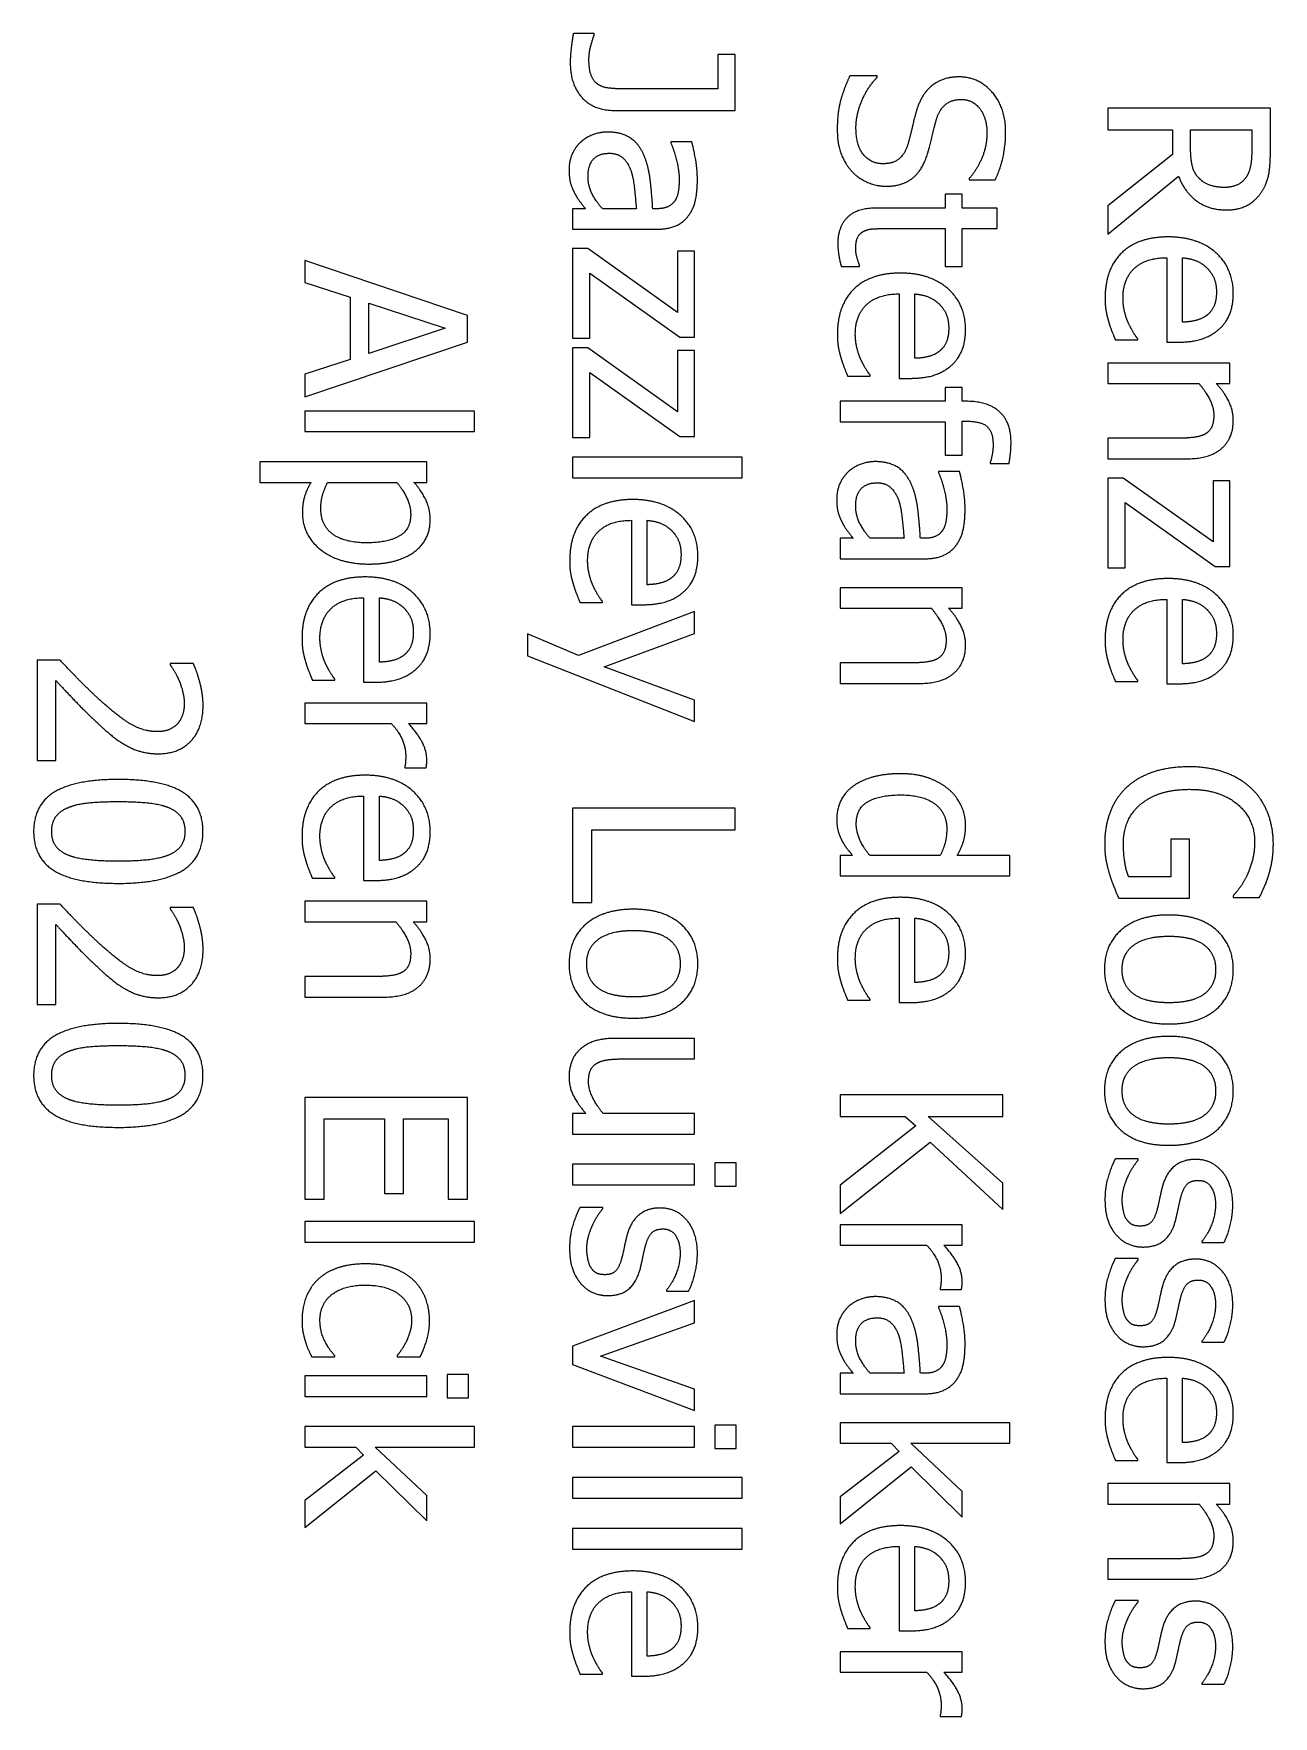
# Model space of a CAD drawing. Header units: millimetres. Extents: x 0 to 180, y 0 to 151.
# Drawn here: x 100.09 to 134.4, y 52.69 to 99.27 of the extents above; entities that cross this region are included whole.
import ezdxf

# ---------------------------------------------------------------- set-up
doc = ezdxf.new("R2010")
doc.units = ezdxf.units.MM

msp = doc.modelspace()

# ---------------------------------------------------------------- linework, layer by layer
for p, q in [((116.771, 94.423), (115.834, 94.423)), ((117.333, 94.423), (117.223, 94.423)), ((131.885, 91.283), (131.885, 93.066)), ((124.476, 90.282), (124.476, 92.065)), ((108.224, 86.848), (110.142, 86.848)), ((117.067, 84.015), (117.067, 85.798)), ((124.18, 85.3), (123.243, 85.3)), ((124.742, 85.3), (124.632, 85.3)), ((109.657, 81.871), (109.657, 83.654)), ((131.885, 81.827), (131.885, 83.61)), ((109.657, 76.382), (109.657, 78.166)), ((125.183, 76.523), (123.232, 76.523)), ((124.476, 73.004), (124.476, 74.787)), ((124.18, 62.188), (123.243, 62.188)), ((124.742, 62.188), (124.632, 62.188)), ((131.885, 60.268), (131.885, 62.051)), ((124.476, 55.613), (124.476, 57.396)), ((117.067, 54.357), (117.067, 56.14))]:
    msp.add_line(p, q)
for points in [[(115.604, 99.236), (115.604, 99.269), (115.028, 99.269)], [(116.173, 97.143), (119.502, 97.143), (119.502, 98.693), (119.025, 98.693), (119.025, 97.741), (116.403, 97.741)], [(123.433, 98.06), (123.433, 98.104), (122.681, 98.104)], [(134.321, 96.045), (134.321, 97.205), (129.821, 97.205), (129.821, 96.607), (131.611, 96.607), (131.611, 95.921), (129.821, 94.499), (129.821, 93.722), (131.779, 95.323)], [(132.111, 96.082), (132.111, 96.607), (133.803, 96.607), (133.803, 96.013)], [(118.306, 96.271), (117.727, 96.271), (117.727, 96.239)], [(125.985, 95.263), (125.985, 95.219), (126.7, 95.219)], [(123.71, 93.874), (125.318, 93.874), (125.318, 92.827), (125.788, 92.827), (125.788, 93.874), (126.758, 93.874), (126.758, 94.443), (125.788, 94.443), (125.788, 94.826), (125.318, 94.826), (125.318, 94.443), (123.447, 94.443)], [(115.36, 94.423), (115.002, 94.423), (115.002, 93.854), (117.311, 93.854)], [(122.441, 92.827), (122.951, 92.827), (122.951, 92.86)], [(131.451, 93.066), (131.451, 90.729), (131.761, 90.729)], [(124.042, 92.065), (124.042, 89.728), (124.352, 89.728)], [(130.029, 90.791), (130.649, 90.791), (130.649, 90.823)], [(132.822, 89.583), (133.198, 89.583), (133.198, 90.152), (129.821, 90.152), (129.821, 89.583), (132.344, 89.583)], [(125.901, 89.093), (125.788, 89.093), (125.788, 89.476), (125.318, 89.476), (125.318, 89.093), (122.412, 89.093), (122.412, 88.524), (125.318, 88.524), (125.318, 87.601), (125.788, 87.601), (125.788, 88.542), (125.901, 88.542)], [(122.619, 89.79), (123.239, 89.79), (123.239, 89.822)], [(131.746, 88.07), (129.821, 88.07), (129.821, 87.501), (132.012, 87.501)], [(110.616, 86.848), (110.97, 86.848), (110.97, 87.417), (106.35, 87.417), (106.35, 86.848), (107.765, 86.848)], [(125.716, 87.149), (125.136, 87.149), (125.136, 87.116)], [(126.565, 87.405), (126.565, 87.375), (127.087, 87.375)], [(116.633, 85.798), (116.633, 83.461), (116.943, 83.461)], [(122.769, 85.3), (122.412, 85.3), (122.412, 84.732), (124.72, 84.732)], [(125.413, 83.364), (125.788, 83.364), (125.788, 83.933), (122.412, 83.933), (122.412, 83.364), (124.935, 83.364)], [(109.223, 83.654), (109.223, 81.316), (109.533, 81.316)], [(115.21, 83.523), (115.83, 83.523), (115.83, 83.556)], [(131.451, 83.61), (131.451, 81.273), (131.761, 81.273)], [(100.822, 81.925), (100.184, 81.925), (100.184, 79.15), (100.706, 79.15), (100.706, 81.36)], [(104.509, 81.831), (103.867, 81.831), (103.867, 81.798)], [(124.337, 81.851), (122.412, 81.851), (122.412, 81.282), (124.603, 81.282)], [(107.801, 81.378), (108.421, 81.378), (108.421, 81.411)], [(130.029, 81.335), (130.649, 81.335), (130.649, 81.368)], [(110.467, 80.171), (110.97, 80.171), (110.97, 80.74), (107.593, 80.74), (107.593, 80.171), (109.989, 80.171)], [(110.361, 78.979), (110.361, 78.95), (110.952, 78.95)], [(109.223, 78.166), (109.223, 75.828), (109.533, 75.828)], [(130.12, 75.34), (132.085, 75.34), (132.085, 76.973), (131.56, 76.973), (131.56, 75.93), (130.397, 75.93)], [(122.754, 76.523), (122.412, 76.523), (122.412, 75.954), (127.112, 75.954), (127.112, 76.523), (125.654, 76.523)], [(107.801, 75.89), (108.421, 75.89), (108.421, 75.923)], [(100.822, 75.172), (100.184, 75.172), (100.184, 72.397), (100.706, 72.397), (100.706, 74.607)], [(104.509, 75.077), (103.867, 75.077), (103.867, 75.044)], [(110.595, 74.683), (110.97, 74.683), (110.97, 75.252), (107.593, 75.252), (107.593, 74.683), (110.117, 74.683)], [(133.292, 75.409), (133.292, 75.358), (134.014, 75.358)], [(124.042, 74.787), (124.042, 72.45), (124.352, 72.45)], [(109.519, 73.17), (107.593, 73.17), (107.593, 72.601), (109.785, 72.601)], [(122.619, 72.512), (123.239, 72.512), (123.239, 72.544)], [(116.454, 70.891), (118.379, 70.891), (118.379, 71.459), (116.188, 71.459)], [(115.374, 69.377), (115.002, 69.377), (115.002, 68.808), (118.379, 68.808), (118.379, 69.377), (115.856, 69.377)], [(130.663, 68.094), (130.663, 68.123), (130.025, 68.123)], [(115.845, 66.748), (115.845, 66.777), (115.207, 66.777)], [(125.285, 65.732), (125.788, 65.732), (125.788, 66.301), (122.412, 66.301), (122.412, 65.732), (124.807, 65.732)], [(132.424, 65.836), (132.424, 65.807), (133.033, 65.807)], [(130.663, 65.333), (130.663, 65.362), (130.025, 65.362)], [(117.606, 64.491), (117.606, 64.462), (118.215, 64.462)], [(125.179, 64.54), (125.179, 64.511), (125.77, 64.511)], [(125.716, 64.037), (125.136, 64.037), (125.136, 64.004)], [(132.424, 63.076), (132.424, 63.047), (133.033, 63.047)], [(107.783, 62.645), (108.421, 62.645), (108.421, 62.678)], [(110.15, 62.678), (110.15, 62.645), (110.788, 62.645)], [(122.769, 62.188), (122.412, 62.188), (122.412, 61.619), (124.72, 61.619)], [(131.451, 62.051), (131.451, 59.714), (131.761, 59.714)], [(130.029, 59.776), (130.649, 59.776), (130.649, 59.808)], [(132.822, 58.568), (133.198, 58.568), (133.198, 59.137), (129.821, 59.137), (129.821, 58.568), (132.344, 58.568)], [(124.042, 57.396), (124.042, 55.059), (124.352, 55.059)], [(131.746, 57.055), (129.821, 57.055), (129.821, 56.486), (132.012, 56.486)], [(116.633, 56.14), (116.633, 53.802), (116.943, 53.802)], [(130.663, 55.866), (130.663, 55.895), (130.025, 55.895)], [(122.619, 55.121), (123.239, 55.121), (123.239, 55.153)], [(125.285, 53.913), (125.788, 53.913), (125.788, 54.482), (122.412, 54.482), (122.412, 53.913), (124.807, 53.913)], [(115.21, 53.864), (115.83, 53.864), (115.83, 53.897)], [(132.424, 53.609), (132.424, 53.58), (133.033, 53.58)], [(125.179, 52.721), (125.179, 52.692), (125.77, 52.692)]]:
    msp.add_lwpolyline(points)
for points in [[(115.48, 92.643), (117.975, 90.871), (118.379, 90.871), (118.379, 93.245), (117.913, 93.245), (117.913, 91.553), (115.425, 93.318), (115.002, 93.318), (115.002, 90.838), (115.48, 90.838)], [(107.593, 92.38), (108.851, 91.972), (108.851, 90.254), (107.593, 89.846), (107.593, 89.215), (112.093, 90.732), (112.093, 91.469), (107.593, 92.986)], [(109.362, 91.808), (111.481, 91.115), (109.362, 90.419)], [(117.975, 88.121), (118.379, 88.121), (118.379, 90.495), (117.913, 90.495), (117.913, 88.803), (115.425, 90.568), (115.002, 90.568), (115.002, 88.088), (115.48, 88.088), (115.48, 89.893)], [(107.593, 88.821), (107.593, 88.252), (112.294, 88.252), (112.294, 88.821)], [(115.002, 87.545), (115.002, 86.976), (119.703, 86.976), (119.703, 87.545)], [(132.793, 84.518), (133.198, 84.518), (133.198, 86.892), (132.731, 86.892), (132.731, 85.2), (130.244, 86.965), (129.821, 86.965), (129.821, 84.485), (130.298, 84.485), (130.298, 86.291)], [(115.878, 81.743), (118.379, 82.666), (118.379, 83.278), (115.167, 82.053), (113.759, 82.658), (113.759, 82.049), (118.379, 80.233), (118.379, 80.824)], [(115.002, 75.219), (115.535, 75.219), (115.535, 77.229), (119.502, 77.229), (119.502, 77.827), (115.002, 77.827)], [(124.844, 69.299), (126.912, 69.299), (126.912, 69.897), (122.412, 69.897), (122.412, 69.299), (124.209, 69.299), (124.505, 69.036), (122.412, 67.392), (122.412, 66.615), (124.902, 68.588), (126.912, 66.724), (126.912, 67.454)], [(109.796, 69.228), (109.796, 67.16), (110.328, 67.16), (110.328, 69.228), (111.561, 69.228), (111.561, 67.011), (112.093, 67.011), (112.093, 69.826), (107.593, 69.826), (107.593, 67.011), (108.126, 67.011), (108.126, 69.228)], [(118.941, 67.364), (119.532, 67.364), (119.532, 68.01), (118.941, 68.01)], [(115.002, 67.973), (115.002, 67.404), (118.379, 67.404), (118.379, 67.973)], [(107.593, 66.387), (107.593, 65.818), (112.294, 65.818), (112.294, 66.387)], [(115.779, 62.664), (118.379, 63.586), (118.379, 64.203), (115.002, 62.941), (115.002, 62.43), (118.379, 61.158), (118.379, 61.748)], [(107.593, 62.117), (107.593, 61.548), (110.97, 61.548), (110.97, 62.117)], [(111.532, 61.508), (112.123, 61.508), (112.123, 62.153), (111.532, 62.153)], [(110.97, 58.809), (109.544, 60.144), (112.294, 60.144), (112.294, 60.713), (107.593, 60.713), (107.593, 60.144), (109.005, 60.144), (109.223, 59.918), (107.593, 58.663), (107.593, 57.916), (109.559, 59.487), (110.97, 58.102)], [(115.002, 60.716), (115.002, 60.147), (118.379, 60.147), (118.379, 60.716)], [(118.941, 60.107), (119.532, 60.107), (119.532, 60.753), (118.941, 60.753)], [(124.363, 60.251), (127.112, 60.251), (127.112, 60.82), (122.412, 60.82), (122.412, 60.251), (123.823, 60.251), (124.042, 60.025), (122.412, 58.771), (122.412, 58.023), (124.377, 59.595), (125.788, 58.209), (125.788, 58.917)], [(115.002, 59.301), (115.002, 58.733), (119.703, 58.733), (119.703, 59.301)], [(115.002, 57.318), (119.703, 57.318), (119.703, 57.887), (115.002, 57.887)]]:
    msp.add_lwpolyline(points, close=True)
for points in [[(115.028, 99.269), (114.992, 99.105), (114.94, 98.62), (114.94, 98.474)], [(115.458, 98.554), (115.458, 98.744), (115.56, 99.112), (115.604, 99.236)], [(114.94, 98.474), (114.94, 97.865), (115.582, 97.143), (116.173, 97.143)], [(115.703, 97.869), (115.586, 97.945), (115.458, 98.277), (115.458, 98.554)], [(116.403, 97.741), (116.173, 97.741), (115.823, 97.785), (115.703, 97.869)], [(122.681, 98.104), (122.536, 97.801), (122.331, 97.116), (122.331, 96.627)], [(122.849, 96.671), (122.849, 97.017), (123.156, 97.765), (123.433, 98.06)], [(125.705, 98.071), (125.442, 98.071), (125.041, 97.918), (124.891, 97.779)], [(126.992, 96.558), (126.992, 97.218), (126.252, 98.071), (125.705, 98.071)], [(124.891, 97.779), (124.742, 97.637), (124.556, 97.269), (124.494, 97.035)], [(125.066, 96.86), (125.143, 97.145), (125.482, 97.448), (125.767, 97.448)], [(125.767, 97.448), (126.084, 97.448), (126.474, 96.933), (126.474, 96.518)], [(124.494, 97.035), (124.428, 96.777), (124.348, 96.43), (124.29, 96.222)], [(115.98, 96.545), (115.754, 96.545), (115.345, 96.381), (115.207, 96.246)], [(116.968, 95.929), (116.826, 96.25), (116.33, 96.545), (115.98, 96.545)], [(122.331, 96.627), (122.331, 96.215), (122.543, 95.668), (122.74, 95.453)], [(123.6, 95.668), (123.261, 95.668), (122.849, 96.175), (122.849, 96.671)], [(124.829, 95.938), (124.884, 96.12), (125.015, 96.671), (125.066, 96.86)], [(126.474, 96.518), (126.474, 96.149), (126.182, 95.478), (125.985, 95.263)], [(126.7, 95.219), (126.842, 95.507), (126.992, 96.178), (126.992, 96.558)], [(115.207, 96.246), (115.064, 96.104), (114.908, 95.728), (114.908, 95.52)], [(115.433, 95.316), (115.433, 95.63), (115.728, 95.958), (116.02, 95.958)], [(116.02, 95.958), (116.275, 95.958), (116.563, 95.662), (116.633, 95.436)], [(117.727, 96.239), (117.84, 95.972), (117.956, 95.44), (117.956, 95.243)], [(118.46, 95.239), (118.46, 95.528), (118.35, 96.115), (118.306, 96.271)], [(124.29, 96.222), (124.206, 95.934), (123.87, 95.668), (123.6, 95.668)], [(132.344, 95.269), (132.202, 95.411), (132.111, 95.823), (132.111, 96.082)], [(133.803, 96.013), (133.803, 95.765), (133.734, 95.425), (133.65, 95.298)], [(134.084, 94.9), (134.237, 95.137), (134.321, 95.659), (134.321, 96.045)], [(114.908, 95.52), (114.908, 95.265), (114.992, 94.984), (115.072, 94.835)], [(117.223, 94.423), (117.198, 94.871), (117.099, 95.644), (116.968, 95.929)], [(123.695, 95.044), (124.115, 95.044), (124.687, 95.475), (124.829, 95.938)], [(115.834, 94.423), (115.663, 94.612), (115.433, 95.05), (115.433, 95.316)], [(116.633, 95.436), (116.691, 95.243), (116.753, 94.627), (116.771, 94.423)], [(117.956, 95.243), (117.956, 95.075), (117.913, 94.762), (117.843, 94.652)], [(118.208, 94.222), (118.35, 94.412), (118.46, 94.889), (118.46, 95.239)], [(122.74, 95.453), (122.918, 95.26), (123.429, 95.044), (123.695, 95.044)], [(131.779, 95.323), (131.939, 94.893), (132.607, 94.39), (133.099, 94.39)], [(133.052, 95.013), (132.818, 95.013), (132.468, 95.137), (132.344, 95.269)], [(133.65, 95.298), (133.551, 95.152), (133.249, 95.013), (133.052, 95.013)], [(115.072, 94.835), (115.126, 94.725), (115.309, 94.492), (115.36, 94.423)], [(117.843, 94.652), (117.774, 94.543), (117.53, 94.423), (117.333, 94.423)], [(133.099, 94.39), (133.453, 94.39), (133.931, 94.663), (134.084, 94.9)], [(117.311, 93.854), (117.628, 93.854), (118.069, 94.036), (118.208, 94.222)], [(123.447, 94.443), (122.875, 94.443), (122.346, 93.921), (122.346, 93.458)], [(122.842, 93.316), (122.842, 93.513), (122.948, 93.743), (123.053, 93.794)], [(123.053, 93.794), (123.174, 93.856), (123.455, 93.874), (123.71, 93.874)], [(131.491, 93.642), (130.652, 93.642), (129.744, 92.752), (129.744, 91.943)], [(133.292, 92.081), (133.292, 92.778), (132.315, 93.642), (131.491, 93.642)], [(122.346, 93.458), (122.346, 93.316), (122.397, 92.988), (122.441, 92.827)], [(122.951, 92.86), (122.926, 92.918), (122.842, 93.177), (122.842, 93.316)], [(130.24, 91.95), (130.24, 92.475), (130.864, 93.066), (131.451, 93.066)], [(131.885, 93.066), (132.1, 93.048), (132.424, 92.917), (132.559, 92.789)], [(132.559, 92.789), (132.691, 92.658), (132.826, 92.34), (132.826, 92.114)], [(124.082, 92.641), (123.243, 92.641), (122.335, 91.751), (122.335, 90.942)], [(125.883, 91.08), (125.883, 91.777), (124.906, 92.641), (124.082, 92.641)], [(122.831, 90.949), (122.831, 91.474), (123.455, 92.065), (124.042, 92.065)], [(124.476, 92.065), (124.691, 92.047), (125.015, 91.916), (125.15, 91.788)], [(125.15, 91.788), (125.282, 91.657), (125.416, 91.339), (125.416, 91.113)], [(129.744, 91.943), (129.744, 91.739), (129.792, 91.469), (129.839, 91.305)], [(130.39, 91.257), (130.324, 91.403), (130.24, 91.764), (130.24, 91.95)], [(132.826, 92.114), (132.826, 91.885), (132.691, 91.575), (132.563, 91.476)], [(132.917, 91.104), (133.11, 91.283), (133.292, 91.768), (133.292, 92.081)], [(129.839, 91.305), (129.872, 91.188), (129.988, 90.889), (130.029, 90.791)], [(132.563, 91.476), (132.45, 91.385), (132.115, 91.29), (131.885, 91.283)], [(122.335, 90.942), (122.335, 90.738), (122.382, 90.468), (122.43, 90.304)], [(122.98, 90.256), (122.915, 90.402), (122.831, 90.763), (122.831, 90.949)], [(125.416, 91.113), (125.416, 90.884), (125.282, 90.574), (125.154, 90.475)], [(125.508, 90.103), (125.701, 90.282), (125.883, 90.767), (125.883, 91.08)], [(130.649, 90.823), (130.59, 90.893), (130.463, 91.104), (130.39, 91.257)], [(131.761, 90.729), (132.166, 90.729), (132.723, 90.922), (132.917, 91.104)], [(125.154, 90.475), (125.041, 90.384), (124.705, 90.289), (124.476, 90.282)], [(122.43, 90.304), (122.463, 90.187), (122.579, 89.888), (122.619, 89.79)], [(123.239, 89.822), (123.181, 89.892), (123.053, 90.103), (122.98, 90.256)], [(124.352, 89.728), (124.756, 89.728), (125.314, 89.921), (125.508, 90.103)], [(132.344, 89.583), (132.527, 89.368), (132.753, 88.92), (132.753, 88.708)], [(133.292, 88.559), (133.292, 88.836), (133.052, 89.328), (132.822, 89.583)], [(127.141, 87.959), (127.141, 88.506), (126.507, 89.093), (125.901, 89.093)], [(125.901, 88.542), (126.324, 88.542), (126.645, 88.236), (126.645, 87.879)], [(132.012, 87.501), (132.636, 87.501), (133.292, 88.063), (133.292, 88.559)], [(132.753, 88.708), (132.753, 88.497), (132.629, 88.249), (132.501, 88.179)], [(132.501, 88.179), (132.381, 88.114), (131.98, 88.07), (131.746, 88.07)], [(126.645, 87.879), (126.645, 87.766), (126.594, 87.481), (126.565, 87.405)], [(127.087, 87.375), (127.109, 87.499), (127.141, 87.802), (127.141, 87.959)], [(122.616, 87.124), (122.474, 86.982), (122.317, 86.606), (122.317, 86.398)], [(123.389, 87.423), (123.163, 87.423), (122.754, 87.259), (122.616, 87.124)], [(124.377, 86.807), (124.235, 87.127), (123.739, 87.423), (123.389, 87.423)], [(125.136, 87.116), (125.249, 86.85), (125.365, 86.318), (125.365, 86.121)], [(125.869, 86.117), (125.869, 86.405), (125.759, 86.993), (125.716, 87.149)], [(107.765, 86.848), (107.644, 86.648), (107.528, 86.261), (107.528, 86.01)], [(108.038, 86.105), (108.038, 86.309), (108.118, 86.626), (108.224, 86.848)], [(110.142, 86.848), (110.31, 86.648), (110.525, 86.196), (110.525, 85.955)], [(111.065, 85.816), (111.065, 86.119), (110.81, 86.637), (110.616, 86.848)], [(122.842, 86.194), (122.842, 86.507), (123.137, 86.836), (123.429, 86.836)], [(123.429, 86.836), (123.684, 86.836), (123.972, 86.54), (124.042, 86.314)], [(124.632, 85.3), (124.607, 85.749), (124.508, 86.522), (124.377, 86.807)], [(116.673, 86.374), (115.834, 86.374), (114.926, 85.485), (114.926, 84.675)], [(118.474, 84.814), (118.474, 85.51), (117.497, 86.374), (116.673, 86.374)], [(122.317, 86.398), (122.317, 86.143), (122.401, 85.862), (122.481, 85.713)], [(123.243, 85.3), (123.072, 85.49), (122.842, 85.928), (122.842, 86.194)], [(124.042, 86.314), (124.1, 86.121), (124.162, 85.505), (124.18, 85.3)], [(107.528, 86.01), (107.528, 85.393), (108.527, 84.588), (109.373, 84.588)], [(109.307, 85.175), (108.687, 85.175), (108.038, 85.663), (108.038, 86.105)], [(110.525, 85.955), (110.525, 85.543), (109.887, 85.175), (109.307, 85.175)], [(109.373, 84.588), (110.146, 84.588), (111.065, 85.237), (111.065, 85.816)], [(115.422, 84.682), (115.422, 85.207), (116.045, 85.798), (116.633, 85.798)], [(117.067, 85.798), (117.282, 85.78), (117.606, 85.649), (117.741, 85.521)], [(122.481, 85.713), (122.536, 85.603), (122.718, 85.37), (122.769, 85.3)], [(125.365, 86.121), (125.365, 85.953), (125.322, 85.64), (125.252, 85.53)], [(125.617, 85.1), (125.759, 85.29), (125.869, 85.767), (125.869, 86.117)], [(117.741, 85.521), (117.872, 85.39), (118.007, 85.073), (118.007, 84.846)], [(125.252, 85.53), (125.183, 85.421), (124.939, 85.3), (124.742, 85.3)], [(118.007, 84.846), (118.007, 84.617), (117.872, 84.307), (117.745, 84.208)], [(118.099, 83.836), (118.292, 84.015), (118.474, 84.5), (118.474, 84.814)], [(124.72, 84.732), (125.037, 84.732), (125.478, 84.914), (125.617, 85.1)], [(114.926, 84.675), (114.926, 84.471), (114.973, 84.201), (115.021, 84.037)], [(115.571, 83.989), (115.506, 84.135), (115.422, 84.496), (115.422, 84.682)], [(109.264, 84.23), (108.425, 84.23), (107.517, 83.34), (107.517, 82.531)], [(111.065, 82.669), (111.065, 83.366), (110.088, 84.23), (109.264, 84.23)], [(115.021, 84.037), (115.054, 83.92), (115.17, 83.621), (115.21, 83.523)], [(115.83, 83.556), (115.772, 83.625), (115.644, 83.836), (115.571, 83.989)], [(117.745, 84.208), (117.632, 84.117), (117.296, 84.022), (117.067, 84.015)], [(131.491, 84.186), (130.652, 84.186), (129.744, 83.297), (129.744, 82.487)], [(133.292, 82.626), (133.292, 83.322), (132.315, 84.186), (131.491, 84.186)], [(108.013, 82.538), (108.013, 83.063), (108.636, 83.654), (109.223, 83.654)], [(109.657, 83.654), (109.873, 83.636), (110.197, 83.504), (110.332, 83.377)], [(110.332, 83.377), (110.463, 83.246), (110.598, 82.928), (110.598, 82.702)], [(116.943, 83.461), (117.347, 83.461), (117.905, 83.654), (118.099, 83.836)], [(130.24, 82.494), (130.24, 83.019), (130.864, 83.61), (131.451, 83.61)], [(131.885, 83.61), (132.1, 83.592), (132.424, 83.461), (132.559, 83.333)], [(124.935, 83.364), (125.117, 83.149), (125.344, 82.7), (125.344, 82.489)], [(125.883, 82.339), (125.883, 82.616), (125.643, 83.109), (125.413, 83.364)], [(132.559, 83.333), (132.691, 83.202), (132.826, 82.885), (132.826, 82.658)], [(107.517, 82.531), (107.517, 82.327), (107.564, 82.057), (107.612, 81.893)], [(108.162, 81.845), (108.097, 81.991), (108.013, 82.352), (108.013, 82.538)], [(110.598, 82.702), (110.598, 82.472), (110.463, 82.162), (110.336, 82.064)], [(110.689, 81.692), (110.883, 81.871), (111.065, 82.356), (111.065, 82.669)], [(125.344, 82.489), (125.344, 82.277), (125.22, 82.029), (125.092, 81.96)], [(129.744, 82.487), (129.744, 82.283), (129.792, 82.013), (129.839, 81.849)], [(130.39, 81.801), (130.324, 81.947), (130.24, 82.308), (130.24, 82.494)], [(132.826, 82.658), (132.826, 82.429), (132.691, 82.119), (132.563, 82.02)], [(132.917, 81.648), (133.11, 81.827), (133.292, 82.312), (133.292, 82.626)], [(110.336, 82.064), (110.223, 81.973), (109.887, 81.878), (109.657, 81.871)], [(124.603, 81.282), (125.227, 81.282), (125.883, 81.843), (125.883, 82.339)], [(132.563, 82.02), (132.45, 81.929), (132.115, 81.834), (131.885, 81.827)], [(101.905, 80.839), (101.625, 81.094), (101.103, 81.626), (100.822, 81.925)], [(103.867, 81.798), (103.918, 81.725), (104.064, 81.488), (104.115, 81.36)], [(104.779, 80.678), (104.779, 80.977), (104.6, 81.645), (104.509, 81.831)], [(107.612, 81.893), (107.644, 81.776), (107.761, 81.477), (107.801, 81.378)], [(108.421, 81.411), (108.363, 81.481), (108.235, 81.692), (108.162, 81.845)], [(109.533, 81.316), (109.938, 81.316), (110.496, 81.51), (110.689, 81.692)], [(125.092, 81.96), (124.972, 81.894), (124.57, 81.851), (124.337, 81.851)], [(129.839, 81.849), (129.872, 81.732), (129.988, 81.433), (130.029, 81.335)], [(130.649, 81.368), (130.59, 81.437), (130.463, 81.648), (130.39, 81.801)], [(131.761, 81.273), (132.166, 81.273), (132.723, 81.466), (132.917, 81.648)], [(100.706, 81.36), (100.899, 81.152), (101.563, 80.456), (101.873, 80.171)], [(104.115, 81.36), (104.177, 81.211), (104.258, 80.882), (104.258, 80.722)], [(103.51, 79.949), (103.149, 79.949), (102.471, 80.325), (101.905, 80.839)], [(103.543, 79.336), (104.112, 79.336), (104.779, 80.047), (104.779, 80.678)], [(104.258, 80.722), (104.258, 80.554), (104.166, 80.277), (104.075, 80.171)], [(101.873, 80.171), (102.059, 79.996), (102.445, 79.679), (102.642, 79.57)], [(104.075, 80.171), (103.984, 80.066), (103.7, 79.949), (103.51, 79.949)], [(109.989, 80.171), (110.186, 79.967), (110.387, 79.515), (110.387, 79.285)], [(110.97, 79.179), (110.97, 79.398), (110.744, 79.861), (110.467, 80.171)], [(102.642, 79.57), (102.832, 79.46), (103.277, 79.336), (103.543, 79.336)], [(110.387, 79.285), (110.387, 79.187), (110.379, 79.045), (110.361, 78.979)], [(109.264, 78.742), (108.425, 78.742), (107.517, 77.852), (107.517, 77.043)], [(111.065, 77.181), (111.065, 77.878), (110.088, 78.742), (109.264, 78.742)], [(110.952, 78.95), (110.963, 79.004), (110.97, 79.092), (110.97, 79.179)], [(124.074, 78.784), (123.648, 78.784), (122.991, 78.601), (122.769, 78.437)], [(125.413, 78.354), (125.168, 78.554), (124.519, 78.784), (124.074, 78.784)], [(132.074, 78.975), (131.502, 78.975), (130.619, 78.673), (130.32, 78.388)], [(133.785, 78.385), (133.478, 78.669), (132.618, 78.975), (132.074, 78.975)], [(102.431, 78.625), (101.245, 78.625), (100.089, 77.929), (100.089, 77.185)], [(104.775, 77.185), (104.775, 77.921), (103.649, 78.625), (102.431, 78.625)], [(122.769, 78.437), (122.547, 78.273), (122.317, 77.807), (122.317, 77.529)], [(125.883, 77.358), (125.883, 77.646), (125.632, 78.168), (125.413, 78.354)], [(130.32, 78.388), (130.025, 78.104), (129.733, 77.312), (129.733, 76.835)], [(130.729, 77.94), (130.962, 78.14), (131.64, 78.352), (132.093, 78.352)], [(132.093, 78.352), (132.906, 78.352), (133.883, 77.549), (133.883, 76.9)], [(134.401, 76.831), (134.401, 77.309), (134.08, 78.111), (133.785, 78.385)], [(100.589, 77.185), (100.589, 77.447), (100.841, 77.772), (101.074, 77.859)], [(101.074, 77.859), (101.322, 77.954), (101.957, 78.013), (102.431, 78.013)], [(102.431, 78.013), (102.872, 78.013), (103.572, 77.947), (103.802, 77.856)], [(103.802, 77.856), (104.039, 77.761), (104.276, 77.436), (104.276, 77.185)], [(108.013, 77.05), (108.013, 77.575), (108.636, 78.166), (109.223, 78.166)], [(109.657, 78.166), (109.873, 78.147), (110.197, 78.016), (110.332, 77.889)], [(110.332, 77.889), (110.463, 77.757), (110.598, 77.44), (110.598, 77.214)], [(122.857, 77.398), (122.857, 77.817), (123.487, 78.197), (124.085, 78.197)], [(124.085, 78.197), (124.705, 78.197), (125.362, 77.701), (125.362, 77.263)], [(130.251, 76.857), (130.251, 77.199), (130.495, 77.746), (130.729, 77.94)], [(122.317, 77.529), (122.317, 77.358), (122.379, 77.099), (122.437, 76.979)], [(123.232, 76.523), (123.061, 76.723), (122.857, 77.176), (122.857, 77.398)], [(125.654, 76.523), (125.77, 76.731), (125.883, 77.106), (125.883, 77.358)], [(100.089, 77.185), (100.089, 76.452), (101.224, 75.748), (102.434, 75.748)], [(101.063, 76.521), (100.826, 76.612), (100.589, 76.937), (100.589, 77.185)], [(102.434, 75.748), (103.608, 75.748), (104.775, 76.444), (104.775, 77.185)], [(104.276, 77.185), (104.276, 76.933), (104.039, 76.616), (103.809, 76.525)], [(107.517, 77.043), (107.517, 76.838), (107.564, 76.568), (107.612, 76.404)], [(108.162, 76.357), (108.097, 76.503), (108.013, 76.864), (108.013, 77.05)], [(110.598, 77.214), (110.598, 76.984), (110.463, 76.674), (110.336, 76.576)], [(110.689, 76.204), (110.883, 76.382), (111.065, 76.868), (111.065, 77.181)], [(122.437, 76.979), (122.499, 76.847), (122.645, 76.654), (122.754, 76.523)], [(125.362, 77.263), (125.362, 77.07), (125.285, 76.734), (125.183, 76.523)], [(130.397, 75.93), (130.324, 76.102), (130.251, 76.605), (130.251, 76.857)], [(133.883, 76.9), (133.883, 76.63), (133.763, 76.16), (133.672, 75.978)], [(102.434, 76.361), (101.971, 76.361), (101.286, 76.434), (101.063, 76.521)], [(103.809, 76.525), (103.579, 76.434), (102.897, 76.361), (102.434, 76.361)], [(107.612, 76.404), (107.644, 76.288), (107.761, 75.989), (107.801, 75.89)], [(110.336, 76.576), (110.223, 76.485), (109.887, 76.39), (109.657, 76.382)], [(129.733, 76.835), (129.733, 76.583), (129.799, 76.226), (129.865, 76.003)], [(134.277, 75.996), (134.335, 76.186), (134.401, 76.601), (134.401, 76.831)], [(108.421, 75.923), (108.363, 75.992), (108.235, 76.204), (108.162, 76.357)], [(109.533, 75.828), (109.938, 75.828), (110.496, 76.021), (110.689, 76.204)], [(129.865, 76.003), (129.912, 75.839), (130.069, 75.453), (130.12, 75.34)], [(133.672, 75.978), (133.57, 75.759), (133.391, 75.522), (133.292, 75.409)], [(134.014, 75.358), (134.073, 75.471), (134.233, 75.843), (134.277, 75.996)], [(101.905, 74.085), (101.625, 74.34), (101.103, 74.873), (100.822, 75.172)], [(103.867, 75.044), (103.918, 74.971), (104.064, 74.734), (104.115, 74.607)], [(104.779, 73.925), (104.779, 74.224), (104.6, 74.891), (104.509, 75.077)], [(116.691, 75.033), (115.867, 75.033), (114.908, 74.227), (114.908, 73.524)], [(118.474, 73.524), (118.474, 74.202), (117.537, 75.033), (116.691, 75.033)], [(124.082, 75.363), (123.243, 75.363), (122.335, 74.473), (122.335, 73.664)], [(125.883, 73.802), (125.883, 74.499), (124.906, 75.363), (124.082, 75.363)], [(100.706, 74.607), (100.899, 74.399), (101.563, 73.702), (101.873, 73.418)], [(104.115, 74.607), (104.177, 74.457), (104.258, 74.129), (104.258, 73.968)], [(110.117, 74.683), (110.299, 74.468), (110.525, 74.019), (110.525, 73.808)], [(111.065, 73.658), (111.065, 73.936), (110.824, 74.428), (110.595, 74.683)], [(122.831, 73.671), (122.831, 74.196), (123.455, 74.787), (124.042, 74.787)], [(124.476, 74.787), (124.691, 74.769), (125.015, 74.638), (125.15, 74.51)], [(131.509, 74.873), (130.685, 74.873), (129.726, 74.067), (129.726, 73.363)], [(133.292, 73.363), (133.292, 74.041), (132.355, 74.873), (131.509, 74.873)], [(103.51, 73.195), (103.149, 73.195), (102.471, 73.571), (101.905, 74.085)], [(115.396, 73.524), (115.396, 73.965), (116.053, 74.446), (116.691, 74.446)], [(116.691, 74.446), (117.347, 74.446), (117.985, 73.965), (117.985, 73.524)], [(125.15, 74.51), (125.282, 74.379), (125.416, 74.061), (125.416, 73.835)], [(130.215, 73.363), (130.215, 73.804), (130.871, 74.286), (131.509, 74.286)], [(131.509, 74.286), (132.166, 74.286), (132.804, 73.804), (132.804, 73.363)], [(103.543, 72.583), (104.112, 72.583), (104.779, 73.294), (104.779, 73.925)], [(104.258, 73.968), (104.258, 73.801), (104.166, 73.524), (104.075, 73.418)], [(109.785, 72.601), (110.409, 72.601), (111.065, 73.162), (111.065, 73.658)], [(110.525, 73.808), (110.525, 73.596), (110.401, 73.348), (110.274, 73.279)], [(122.335, 73.664), (122.335, 73.46), (122.382, 73.19), (122.43, 73.026)], [(122.98, 72.978), (122.915, 73.124), (122.831, 73.485), (122.831, 73.671)], [(125.416, 73.835), (125.416, 73.606), (125.282, 73.296), (125.154, 73.197)], [(125.508, 72.825), (125.701, 73.004), (125.883, 73.489), (125.883, 73.802)], [(101.873, 73.418), (102.059, 73.243), (102.445, 72.925), (102.642, 72.816)], [(104.075, 73.418), (103.984, 73.312), (103.7, 73.195), (103.51, 73.195)], [(110.274, 73.279), (110.153, 73.214), (109.752, 73.17), (109.519, 73.17)], [(114.908, 73.524), (114.908, 72.838), (115.838, 72.017), (116.691, 72.017)], [(116.691, 72.605), (116.042, 72.605), (115.396, 73.086), (115.396, 73.524)], [(116.691, 72.017), (117.541, 72.017), (118.474, 72.838), (118.474, 73.524)], [(117.985, 73.524), (117.985, 73.082), (117.347, 72.605), (116.691, 72.605)], [(125.154, 73.197), (125.041, 73.106), (124.705, 73.011), (124.476, 73.004)], [(129.726, 73.363), (129.726, 72.677), (130.656, 71.857), (131.509, 71.857)], [(131.509, 72.444), (130.86, 72.444), (130.215, 72.925), (130.215, 73.363)], [(131.509, 71.857), (132.359, 71.857), (133.292, 72.677), (133.292, 73.363)], [(132.804, 73.363), (132.804, 72.922), (132.166, 72.444), (131.509, 72.444)], [(102.642, 72.816), (102.832, 72.707), (103.277, 72.583), (103.543, 72.583)], [(122.43, 73.026), (122.463, 72.909), (122.579, 72.61), (122.619, 72.512)], [(123.239, 72.544), (123.181, 72.614), (123.053, 72.825), (122.98, 72.978)], [(124.352, 72.45), (124.756, 72.45), (125.314, 72.643), (125.508, 72.825)], [(102.431, 71.872), (101.245, 71.872), (100.089, 71.175), (100.089, 70.431)], [(104.775, 70.431), (104.775, 71.168), (103.649, 71.872), (102.431, 71.872)], [(116.188, 71.459), (115.845, 71.459), (115.367, 71.299), (115.21, 71.153)], [(131.509, 71.514), (130.685, 71.514), (129.726, 70.708), (129.726, 70.004)], [(133.292, 70.004), (133.292, 70.683), (132.355, 71.514), (131.509, 71.514)], [(100.589, 70.431), (100.589, 70.694), (100.841, 71.018), (101.074, 71.106)], [(101.074, 71.106), (101.322, 71.201), (101.957, 71.259), (102.431, 71.259)], [(102.431, 71.259), (102.872, 71.259), (103.572, 71.193), (103.802, 71.102)], [(103.802, 71.102), (104.039, 71.007), (104.276, 70.683), (104.276, 70.431)], [(115.21, 71.153), (115.054, 71.011), (114.908, 70.621), (114.908, 70.402)], [(115.699, 70.781), (115.83, 70.85), (116.184, 70.891), (116.454, 70.891)], [(130.215, 70.004), (130.215, 70.446), (130.871, 70.927), (131.509, 70.927)], [(131.509, 70.927), (132.166, 70.927), (132.804, 70.446), (132.804, 70.004)], [(100.089, 70.431), (100.089, 69.698), (101.224, 68.994), (102.434, 68.994)], [(101.063, 69.767), (100.826, 69.859), (100.589, 70.183), (100.589, 70.431)], [(102.434, 68.994), (103.608, 68.994), (104.775, 69.691), (104.775, 70.431)], [(104.276, 70.431), (104.276, 70.179), (104.039, 69.862), (103.809, 69.771)], [(114.908, 70.402), (114.908, 70.11), (115.145, 69.64), (115.374, 69.377)], [(115.447, 70.252), (115.447, 70.475), (115.568, 70.712), (115.699, 70.781)], [(115.856, 69.377), (115.684, 69.574), (115.447, 70.045), (115.447, 70.252)], [(129.726, 70.004), (129.726, 69.319), (130.656, 68.498), (131.509, 68.498)], [(131.509, 69.085), (130.86, 69.085), (130.215, 69.567), (130.215, 70.004)], [(131.509, 68.498), (132.359, 68.498), (133.292, 69.319), (133.292, 70.004)], [(132.804, 70.004), (132.804, 69.563), (132.166, 69.085), (131.509, 69.085)], [(102.434, 69.607), (101.971, 69.607), (101.286, 69.68), (101.063, 69.767)], [(103.809, 69.771), (103.579, 69.68), (102.897, 69.607), (102.434, 69.607)], [(130.025, 68.123), (129.923, 67.929), (129.741, 67.342), (129.741, 67.003)], [(130.39, 67.66), (130.466, 67.824), (130.605, 68.021), (130.663, 68.094)], [(132.246, 68.108), (131.914, 68.108), (131.447, 67.758), (131.334, 67.372)], [(133.278, 66.85), (133.278, 67.419), (132.705, 68.108), (132.246, 68.108)], [(130.218, 66.981), (130.218, 67.167), (130.32, 67.517), (130.39, 67.66)], [(131.334, 67.372), (131.294, 67.222), (131.221, 66.872), (131.196, 66.763)], [(131.837, 67.043), (131.903, 67.299), (132.111, 67.528), (132.326, 67.528)], [(132.326, 67.528), (132.563, 67.528), (132.8, 67.142), (132.8, 66.861)], [(115.207, 66.777), (115.105, 66.584), (114.922, 65.997), (114.922, 65.658)], [(115.571, 66.314), (115.648, 66.478), (115.787, 66.675), (115.845, 66.748)], [(117.428, 66.763), (117.096, 66.763), (116.629, 66.412), (116.516, 66.026)], [(118.46, 65.504), (118.46, 66.073), (117.887, 66.763), (117.428, 66.763)], [(129.741, 67.003), (129.741, 66.657), (129.897, 66.201), (130.047, 66.022)], [(130.331, 66.464), (130.28, 66.536), (130.218, 66.846), (130.218, 66.981)], [(131.196, 66.763), (131.126, 66.482), (130.918, 66.263), (130.718, 66.263)], [(131.699, 66.434), (131.739, 66.606), (131.805, 66.919), (131.837, 67.043)], [(132.8, 66.861), (132.8, 66.588), (132.6, 66.055), (132.424, 65.836)], [(133.033, 65.807), (133.139, 66), (133.278, 66.569), (133.278, 66.85)], [(115.4, 65.636), (115.4, 65.822), (115.502, 66.172), (115.571, 66.314)], [(117.019, 65.698), (117.085, 65.953), (117.293, 66.183), (117.508, 66.183)], [(117.508, 66.183), (117.745, 66.183), (117.982, 65.796), (117.982, 65.515)], [(130.718, 66.263), (130.557, 66.263), (130.401, 66.358), (130.331, 66.464)], [(130.794, 65.683), (131.17, 65.683), (131.604, 66.062), (131.699, 66.434)], [(116.516, 66.026), (116.476, 65.876), (116.403, 65.526), (116.377, 65.417)], [(116.881, 65.089), (116.921, 65.26), (116.986, 65.574), (117.019, 65.698)], [(124.807, 65.732), (125.004, 65.528), (125.205, 65.076), (125.205, 64.846)], [(125.788, 64.74), (125.788, 64.959), (125.562, 65.422), (125.285, 65.732)], [(130.047, 66.022), (130.189, 65.855), (130.576, 65.683), (130.794, 65.683)], [(109.274, 65.216), (108.83, 65.216), (108.166, 64.987), (107.951, 64.779)], [(110.587, 64.779), (110.368, 64.979), (109.719, 65.216), (109.274, 65.216)], [(114.922, 65.658), (114.922, 65.311), (115.079, 64.855), (115.229, 64.677)], [(115.513, 65.118), (115.462, 65.191), (115.4, 65.501), (115.4, 65.636)], [(116.377, 65.417), (116.308, 65.136), (116.1, 64.917), (115.9, 64.917)], [(117.982, 65.515), (117.982, 65.242), (117.781, 64.709), (117.606, 64.491)], [(118.215, 64.462), (118.321, 64.655), (118.46, 65.224), (118.46, 65.504)], [(130.025, 65.362), (129.923, 65.169), (129.741, 64.582), (129.741, 64.243)], [(130.39, 64.899), (130.466, 65.063), (130.605, 65.26), (130.663, 65.333)], [(132.246, 65.348), (131.914, 65.348), (131.447, 64.998), (131.334, 64.611)], [(133.278, 64.09), (133.278, 64.658), (132.705, 65.348), (132.246, 65.348)], [(107.951, 64.779), (107.732, 64.571), (107.517, 63.991), (107.517, 63.641)], [(111.047, 63.641), (111.047, 63.984), (110.81, 64.578), (110.587, 64.779)], [(115.9, 64.917), (115.739, 64.917), (115.582, 65.012), (115.513, 65.118)], [(115.976, 64.338), (116.352, 64.338), (116.786, 64.717), (116.881, 65.089)], [(125.205, 64.846), (125.205, 64.748), (125.198, 64.606), (125.179, 64.54)], [(130.218, 64.221), (130.218, 64.407), (130.32, 64.757), (130.39, 64.899)], [(131.837, 64.283), (131.903, 64.538), (132.111, 64.768), (132.326, 64.768)], [(132.326, 64.768), (132.563, 64.768), (132.8, 64.381), (132.8, 64.1)], [(108.013, 63.652), (108.013, 64.111), (108.68, 64.629), (109.274, 64.629)], [(109.274, 64.629), (109.883, 64.629), (110.551, 64.093), (110.551, 63.652)], [(115.229, 64.677), (115.371, 64.509), (115.757, 64.338), (115.976, 64.338)], [(123.389, 64.31), (123.163, 64.31), (122.754, 64.146), (122.616, 64.011)], [(124.377, 63.694), (124.235, 64.015), (123.739, 64.31), (123.389, 64.31)], [(125.77, 64.511), (125.781, 64.565), (125.788, 64.653), (125.788, 64.74)], [(131.334, 64.611), (131.294, 64.462), (131.221, 64.111), (131.196, 64.002)], [(131.699, 63.674), (131.739, 63.845), (131.805, 64.159), (131.837, 64.283)], [(122.616, 64.011), (122.474, 63.869), (122.317, 63.493), (122.317, 63.285)], [(125.136, 64.004), (125.249, 63.738), (125.365, 63.205), (125.365, 63.008)], [(125.869, 63.005), (125.869, 63.293), (125.759, 63.88), (125.716, 64.037)], [(129.741, 64.243), (129.741, 63.896), (129.897, 63.44), (130.047, 63.262)], [(130.331, 63.703), (130.28, 63.776), (130.218, 64.086), (130.218, 64.221)], [(131.196, 64.002), (131.126, 63.721), (130.918, 63.502), (130.718, 63.502)], [(132.8, 64.1), (132.8, 63.827), (132.6, 63.295), (132.424, 63.076)], [(133.033, 63.047), (133.139, 63.24), (133.278, 63.809), (133.278, 64.09)], [(107.517, 63.641), (107.517, 63.462), (107.561, 63.233), (107.604, 63.087)], [(108.421, 62.678), (108.242, 62.872), (108.013, 63.375), (108.013, 63.652)], [(110.551, 63.652), (110.551, 63.506), (110.46, 63.185), (110.401, 63.065)], [(110.788, 62.645), (110.89, 62.846), (111.047, 63.364), (111.047, 63.641)], [(122.842, 63.081), (122.842, 63.395), (123.137, 63.723), (123.429, 63.723)], [(123.429, 63.723), (123.684, 63.723), (123.972, 63.428), (124.042, 63.202)], [(124.632, 62.188), (124.607, 62.636), (124.508, 63.409), (124.377, 63.694)], [(130.718, 63.502), (130.557, 63.502), (130.401, 63.597), (130.331, 63.703)], [(130.794, 62.923), (131.17, 62.923), (131.604, 63.302), (131.699, 63.674)], [(107.604, 63.087), (107.63, 62.985), (107.743, 62.729), (107.783, 62.645)], [(110.401, 63.065), (110.332, 62.93), (110.201, 62.74), (110.15, 62.678)], [(122.317, 63.285), (122.317, 63.03), (122.401, 62.749), (122.481, 62.6)], [(123.243, 62.188), (123.072, 62.377), (122.842, 62.815), (122.842, 63.081)], [(124.042, 63.202), (124.1, 63.008), (124.162, 62.392), (124.18, 62.188)], [(125.365, 63.008), (125.365, 62.841), (125.322, 62.527), (125.252, 62.418)], [(125.617, 61.987), (125.759, 62.177), (125.869, 62.655), (125.869, 63.005)], [(130.047, 63.262), (130.189, 63.094), (130.576, 62.923), (130.794, 62.923)], [(122.481, 62.6), (122.536, 62.49), (122.718, 62.257), (122.769, 62.188)], [(125.252, 62.418), (125.183, 62.308), (124.939, 62.188), (124.742, 62.188)], [(131.491, 62.627), (130.652, 62.627), (129.744, 61.737), (129.744, 60.928)], [(133.292, 61.066), (133.292, 61.763), (132.315, 62.627), (131.491, 62.627)], [(124.72, 61.619), (125.037, 61.619), (125.478, 61.801), (125.617, 61.987)], [(130.24, 60.935), (130.24, 61.46), (130.864, 62.051), (131.451, 62.051)], [(131.885, 62.051), (132.1, 62.033), (132.424, 61.902), (132.559, 61.774)], [(132.559, 61.774), (132.691, 61.643), (132.826, 61.325), (132.826, 61.099)], [(132.826, 61.099), (132.826, 60.87), (132.691, 60.56), (132.563, 60.461)], [(132.917, 60.089), (133.11, 60.268), (133.292, 60.753), (133.292, 61.066)], [(129.744, 60.928), (129.744, 60.724), (129.792, 60.454), (129.839, 60.29)], [(130.39, 60.242), (130.324, 60.388), (130.24, 60.749), (130.24, 60.935)], [(129.839, 60.29), (129.872, 60.173), (129.988, 59.874), (130.029, 59.776)], [(130.649, 59.808), (130.59, 59.878), (130.463, 60.089), (130.39, 60.242)], [(131.761, 59.714), (132.166, 59.714), (132.723, 59.907), (132.917, 60.089)], [(132.563, 60.461), (132.45, 60.37), (132.115, 60.275), (131.885, 60.268)], [(132.344, 58.568), (132.527, 58.353), (132.753, 57.905), (132.753, 57.693)], [(133.292, 57.544), (133.292, 57.821), (133.052, 58.313), (132.822, 58.568)], [(124.082, 57.972), (123.243, 57.972), (122.335, 57.082), (122.335, 56.273)], [(125.883, 56.411), (125.883, 57.108), (124.906, 57.972), (124.082, 57.972)], [(122.831, 56.28), (122.831, 56.805), (123.455, 57.396), (124.042, 57.396)], [(124.476, 57.396), (124.691, 57.378), (125.015, 57.247), (125.15, 57.119)], [(132.012, 56.486), (132.636, 56.486), (133.292, 57.048), (133.292, 57.544)], [(132.753, 57.693), (132.753, 57.482), (132.629, 57.234), (132.501, 57.165)], [(125.15, 57.119), (125.282, 56.988), (125.416, 56.67), (125.416, 56.444)], [(132.501, 57.165), (132.381, 57.099), (131.98, 57.055), (131.746, 57.055)], [(116.673, 56.716), (115.834, 56.716), (114.926, 55.826), (114.926, 55.017)], [(118.474, 55.155), (118.474, 55.852), (117.497, 56.716), (116.673, 56.716)], [(125.416, 56.444), (125.416, 56.215), (125.282, 55.905), (125.154, 55.806)], [(125.508, 55.434), (125.701, 55.613), (125.883, 56.098), (125.883, 56.411)], [(115.422, 55.024), (115.422, 55.549), (116.045, 56.14), (116.633, 56.14)], [(117.067, 56.14), (117.282, 56.122), (117.606, 55.99), (117.741, 55.863)], [(122.335, 56.273), (122.335, 56.069), (122.382, 55.799), (122.43, 55.635)], [(122.98, 55.587), (122.915, 55.733), (122.831, 56.094), (122.831, 56.28)], [(130.025, 55.895), (129.923, 55.702), (129.741, 55.115), (129.741, 54.776)], [(117.741, 55.863), (117.872, 55.731), (118.007, 55.414), (118.007, 55.188)], [(122.43, 55.635), (122.463, 55.518), (122.579, 55.219), (122.619, 55.121)], [(123.239, 55.153), (123.181, 55.223), (123.053, 55.434), (122.98, 55.587)], [(124.352, 55.059), (124.756, 55.059), (125.314, 55.252), (125.508, 55.434)], [(125.154, 55.806), (125.041, 55.715), (124.705, 55.62), (124.476, 55.613)], [(130.218, 54.754), (130.218, 54.94), (130.32, 55.29), (130.39, 55.432)], [(130.39, 55.432), (130.466, 55.596), (130.605, 55.793), (130.663, 55.866)], [(132.246, 55.881), (131.914, 55.881), (131.447, 55.531), (131.334, 55.144)], [(133.278, 54.623), (133.278, 55.192), (132.705, 55.881), (132.246, 55.881)], [(114.926, 55.017), (114.926, 54.812), (114.973, 54.543), (115.021, 54.378)], [(115.571, 54.331), (115.506, 54.477), (115.422, 54.838), (115.422, 55.024)], [(118.007, 55.188), (118.007, 54.958), (117.872, 54.648), (117.745, 54.55)], [(118.099, 54.178), (118.292, 54.357), (118.474, 54.842), (118.474, 55.155)], [(131.334, 55.144), (131.294, 54.995), (131.221, 54.645), (131.196, 54.535)], [(131.837, 54.816), (131.903, 55.071), (132.111, 55.301), (132.326, 55.301)], [(132.326, 55.301), (132.563, 55.301), (132.8, 54.915), (132.8, 54.634)], [(117.745, 54.55), (117.632, 54.459), (117.296, 54.364), (117.067, 54.357)], [(129.741, 54.776), (129.741, 54.429), (129.897, 53.974), (130.047, 53.795)], [(130.331, 54.236), (130.28, 54.309), (130.218, 54.619), (130.218, 54.754)], [(131.196, 54.535), (131.126, 54.254), (130.918, 54.036), (130.718, 54.036)], [(131.699, 54.207), (131.739, 54.378), (131.805, 54.692), (131.837, 54.816)], [(132.8, 54.634), (132.8, 54.36), (132.6, 53.828), (132.424, 53.609)], [(133.033, 53.58), (133.139, 53.773), (133.278, 54.342), (133.278, 54.623)], [(115.021, 54.378), (115.054, 54.262), (115.17, 53.963), (115.21, 53.864)], [(115.83, 53.897), (115.772, 53.966), (115.644, 54.178), (115.571, 54.331)], [(116.943, 53.802), (117.347, 53.802), (117.905, 53.996), (118.099, 54.178)], [(130.718, 54.036), (130.557, 54.036), (130.401, 54.13), (130.331, 54.236)], [(130.794, 53.456), (131.17, 53.456), (131.604, 53.835), (131.699, 54.207)], [(124.807, 53.913), (125.004, 53.709), (125.205, 53.257), (125.205, 53.027)], [(125.788, 52.922), (125.788, 53.14), (125.562, 53.604), (125.285, 53.913)], [(130.047, 53.795), (130.189, 53.627), (130.576, 53.456), (130.794, 53.456)], [(125.205, 53.027), (125.205, 52.929), (125.198, 52.787), (125.179, 52.721)], [(125.77, 52.692), (125.781, 52.747), (125.788, 52.834), (125.788, 52.922)]]:
    msp.add_open_spline(points, degree=2)

doc.saveas('drawing.dxf')
